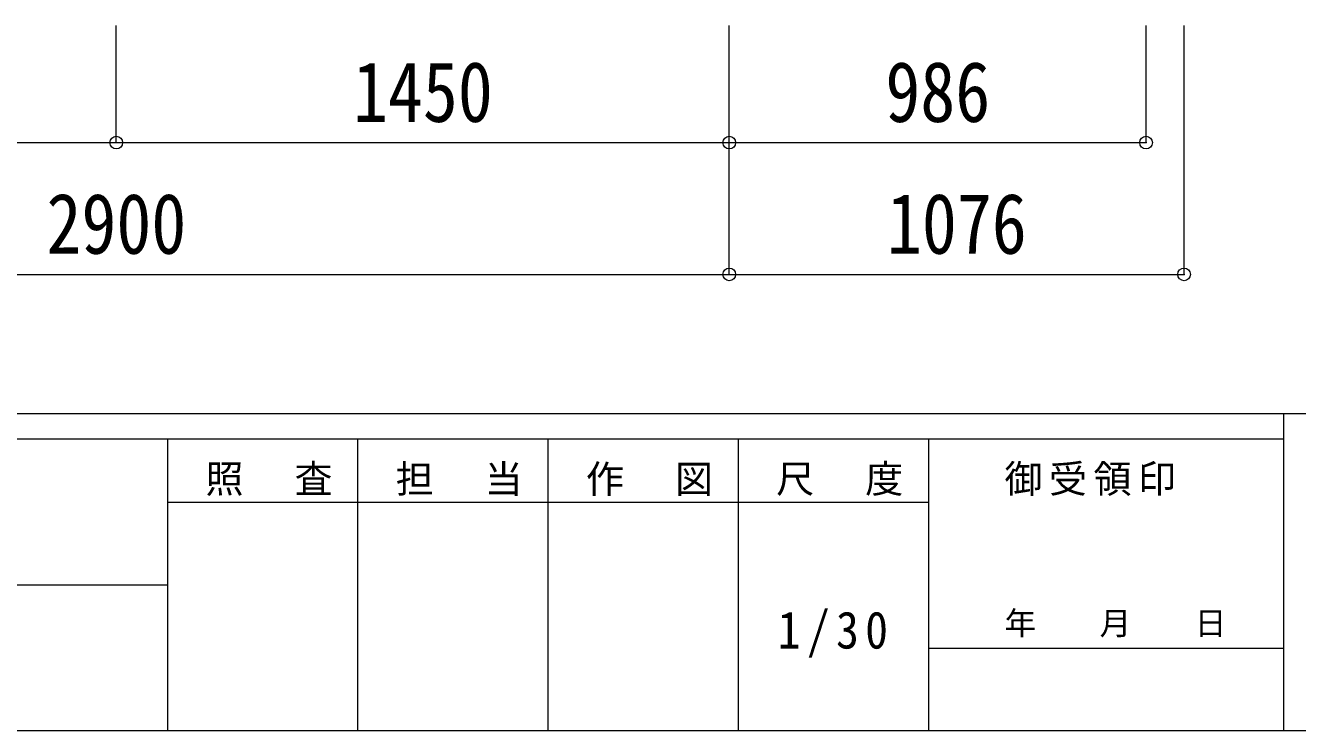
# Model space of a CAD drawing. Units: millimetres at full size, sheet at 1:30. Extents: x -8385 to 8479, y -5853 to 5787.
# Drawn here: x 2412 to 5421, y -5853 to -4185 of the extents above; entities that cross this region are included whole.
import ezdxf
from ezdxf.enums import TextEntityAlignment as Align

# ---------------------------------------------------------------- set-up
doc = ezdxf.new("R2010")
doc.units = ezdxf.units.MM
doc.header["$LTSCALE"] = 30
doc.header["$PDMODE"] = 32
doc.header["$PDSIZE"] = 30
doc.layers.add('0-A_寸法', color=6, linetype='Continuous', lineweight=9)
doc.layers.add('F-0_240', color=7, linetype='Continuous', lineweight=9)
doc.styles.add('ＭＳ ゴシック', font='')
doc.styles.get('ＭＳ ゴシック').set_extended_font_data('MS Gothic')

msp = doc.modelspace()

# ---------------------------------------------------------------- linework, layer by layer
at = {"layer": '0-A_寸法'}
for p, q in [((2626.71, -4461.71), (2626.71, -4184.56)), ((4076.71, -4461.71), (4076.71, -4184.56)), ((4076.71, -4773.58), (4076.71, -4184.56)), ((5062.7, -4461.71), (5062.7, -4184.56)), ((5152.71, -4773.58), (5152.71, -4184.56)), ((1176.71, -4461.71), (2626.71, -4461.71)), ((2626.71, -4461.71), (4076.71, -4461.71)), ((4076.71, -4461.71), (5062.7, -4461.71)), ((1176.71, -4773.58), (4076.71, -4773.58)), ((4076.71, -4773.58), (5152.71, -4773.58))]:
    msp.add_line(p, q, dxfattribs=at)
for p in [(2626.71, -4461.71), (4076.71, -4461.71), (5062.7, -4461.71), (4076.71, -4773.58), (5152.71, -4773.58)]:
    msp.add_point(p, dxfattribs=at)
at = {"layer": 'F-0_240', "color": 5}
for p, q in [((-8385.45, -5102.66), (8054.55, -5102.66)), ((5387.79, -5102.66), (5387.79, -5852.66)), ((-8385.45, -5162.66), (5387.79, -5162.66)), ((2747.79, -5162.66), (2747.79, -5852.66)), ((3197.79, -5162.66), (3197.79, -5852.66)), ((3647.79, -5162.66), (3647.79, -5852.66)), ((4097.79, -5162.66), (4097.79, -5852.66)), ((4547.79, -5162.66), (4547.79, -5852.66)), ((2747.79, -5312.66), (4547.79, -5312.66)), ((-3402.21, -5507.66), (2747.79, -5507.66)), ((4547.79, -5657.66), (5387.79, -5657.66)), ((-8385.45, -5852.66), (8054.55, -5852.66))]:
    msp.add_line(p, q, dxfattribs=at)

# ---------------------------------------------------------------- texts
at = {"layer": '0-A_寸法', "color": 7, "style": 'ＭＳ ゴシック', "width": 0.85}
for s, p in [('1450', (3186.71, -4455.71)), ('986', (4445.96, -4455.71)), ('2900', (2461.71, -4767.58)), ('1076', (4449.71, -4767.58))]:
    msp.add_text(s, height=143, dxfattribs=at).set_placement(p, align=Align.BOTTOM_LEFT)
at = {"layer": 'F-0_240', "style": 'ＭＳ ゴシック'}
msp.add_text('年\u3000\u3000月\u3000\u3000日', height=54.99, dxfattribs=at).set_placement((4727.79, -5642.66), align=Align.BOTTOM_LEFT)
at = {"layer": 'F-0_240', "attachment_point": 7, "style": 'ＭＳ ゴシック'}
for s, insert, char_height in [('\\T1.17;照\u3000査', (2837.79, -5297.66), 65.98), ('\\T1.17;担\u3000当', (3287.79, -5297.66), 65.98), ('\\T1.17;作\u3000図', (3737.79, -5297.66), 65.98), ('\\T1.17;尺\u3000度', (4187.79, -5297.66), 65.98), ('\\T1.17;御受領印', (4727.79, -5297.66), 65.98), ('\\T1.28;\\W0.9;1/30', (4191.54, -5680.16), 87.98)]:
    msp.add_mtext(s, dxfattribs=dict(at, insert=insert, char_height=char_height))

doc.saveas('drawing.dxf')
